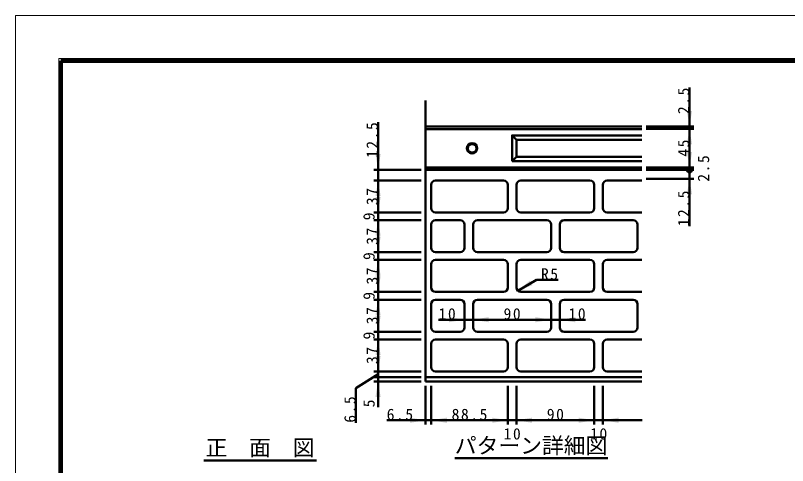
# Model space of a CAD drawing. Units: millimetres, scale not verified, with parts at other scales. Extents: x -2102 to 2102, y -1485 to 1485.
# Drawn here: x -2102 to -317, y 443 to 1485 of the extents above; entities that cross this region are included whole.
import ezdxf
from ezdxf.enums import TextEntityAlignment as Align

# ---------------------------------------------------------------- set-up
doc = ezdxf.new("R2010")
doc.units = ezdxf.units.MM
doc.header["$LTSCALE"] = 5
doc.layers.add('0-0_V-nasSTD', color=7, linetype='Continuous', lineweight=35)
doc.layers.add('0-1_0', color=7, linetype='Continuous', lineweight=50)
doc.styles.add('ＭＳ ゴシック', font='')
doc.styles.get('ＭＳ ゴシック').set_extended_font_data('MS Gothic')

msp = doc.modelspace()

# ---------------------------------------------------------------- linework, layer by layer
at = {"layer": '0-0_V-nasSTD', "lineweight": 100}
msp.add_line((-1997.5, 1380), (-1997.5, -1380), dxfattribs=at)
at = {"layer": '0-0_V-nasSTD', "lineweight": 50}
msp.add_line((-1154.055, 637.844), (-1154.055, 1287.844), dxfattribs=at)
at = {"layer": '0-0_V-nasSTD', "lineweight": 18}
for points in [[(-2102.5, -1485), (-2102.5, 1485), (2102.5, 1485), (2102.5, -1485)], [(-2002.5, -1385), (-2002.5, 1385), (2002.5, 1385), (2002.5, -1385)]]:
    msp.add_lwpolyline(points, close=True, dxfattribs=at)
at = {"layer": '0-0_V-nasSTD', "lineweight": 100}
msp.add_lwpolyline([(1997.5, -1380), (1997.5, 1380), (-1997.5, 1380)], dxfattribs=at)
at = {"layer": '0-0_V-nasSTD'}
for points in [[(-550.055, 1263.844), (-544.055, 1227.844), (-538.055, 1263.844)], [(-550.055, 1186.844), (-544.055, 1222.844), (-538.055, 1186.844)], [(-1270.055, 1163.844), (-1264.055, 1127.844), (-1258.055, 1163.844)], [(-550.055, 1168.844), (-544.055, 1132.844), (-538.055, 1168.844)], [(-1270.055, 1066.844), (-1264.055, 1102.844), (-1258.055, 1066.844)], [(-550.055, 1070.844), (-544.055, 1106.844), (-538.055, 1070.844)], [(-1270.055, 1064.844), (-1264.055, 1028.844), (-1258.055, 1064.844)], [(-1270.055, 974.844), (-1264.055, 1010.844), (-1258.055, 974.844)], [(-1270.055, 972.844), (-1264.055, 936.844), (-1258.055, 972.844)], [(-1270.055, 882.844), (-1264.055, 918.844), (-1258.055, 882.844)], [(-1270.055, 880.844), (-1264.055, 844.844), (-1258.055, 880.844)], [(-941.126, 847.773), (-912.949, 870.969), (-906.949, 860.577)], [(-1270.055, 790.844), (-1264.055, 826.844), (-1258.055, 790.844)], [(-1270.055, 788.844), (-1264.055, 752.844), (-1258.055, 788.844)], [(-1100.055, 774.586), (-1100.055, 786.586), (-1064.055, 780.586)], [(-1044.055, 780.586), (-1008.055, 774.586), (-1008.055, 786.586)], [(-900.055, 774.586), (-900.055, 786.586), (-864.055, 780.586)], [(-844.055, 780.586), (-808.055, 774.586), (-808.055, 786.586)], [(-1270.055, 698.844), (-1264.055, 734.844), (-1258.055, 698.844)], [(-1270.055, 696.844), (-1264.055, 660.844), (-1258.055, 696.844)], [(-1270.055, 601.844), (-1264.055, 637.844), (-1258.055, 601.844)], [(-1190.055, 541.844), (-1190.055, 553.844), (-1154.055, 547.844)], [(-1141.055, 547.844), (-1105.055, 541.844), (-1105.055, 553.844)], [(-1000.055, 541.844), (-1000.055, 553.844), (-964.055, 547.844)], [(-944.055, 547.844), (-908.055, 541.844), (-908.055, 553.844)], [(-800.055, 541.844), (-800.055, 553.844), (-764.055, 547.844)], [(-744.055, 547.844), (-708.055, 541.844), (-708.055, 553.844)]]:
    msp.add_solid(points, dxfattribs=at)
at = {"layer": '0-1_0'}
for p, q in [((-544.055, 1317.844), (-544.055, 1227.844)), ((-1264.055, 1237.844), (-1264.055, 1127.844)), ((-654.055, 1227.844), (-1154.055, 1227.844)), ((-654.055, 1221.844), (-1154.055, 1221.844)), ((-644.055, 1227.844), (-534.055, 1227.844)), ((-644.055, 1222.844), (-534.055, 1222.844)), ((-544.055, 1227.844), (-544.055, 1221.844)), ((-544.055, 1132.844), (-544.055, 1222.844)), ((-954.055, 1147.344), (-954.055, 1207.344)), ((-944.055, 1157.344), (-944.055, 1197.344)), ((-654.055, 1197.344), (-944.055, 1197.344)), ((-944.055, 1157.344), (-954.055, 1147.344)), ((-654.055, 1147.344), (-954.055, 1147.344)), ((-944.055, 1157.344), (-654.055, 1157.344)), ((-1164.055, 1127.844), (-1274.055, 1127.844)), ((-1264.055, 1102.844), (-1264.055, 1127.844)), ((-654.055, 1132.844), (-1154.055, 1132.844)), ((-1154.055, 1127.844), (-654.055, 1127.844)), ((-644.055, 1132.844), (-534.055, 1132.844)), ((-644.055, 1127.844), (-534.055, 1127.844)), ((-644.055, 1127.844), (-534.055, 1127.844)), ((-544.055, 1132.844), (-544.055, 1127.844)), ((-544.055, 1106.844), (-544.055, 1127.844)), ((-1164.055, 1102.844), (-1274.055, 1102.844)), ((-1264.055, 1028.844), (-1264.055, 1102.844)), ((-1141.055, 1038.844), (-1141.055, 1092.844)), ((-1131.055, 1102.844), (-974.055, 1102.844)), ((-964.055, 1092.844), (-964.055, 1038.844)), ((-944.055, 1038.844), (-944.055, 1092.844)), ((-934.055, 1102.844), (-774.055, 1102.844)), ((-764.055, 1092.844), (-764.055, 1038.844)), ((-744.055, 1038.844), (-744.055, 1092.844)), ((-734.055, 1102.844), (-654.055, 1102.844)), ((-644.055, 1106.844), (-534.055, 1106.844)), ((-544.055, 996.844), (-544.055, 1106.844)), ((-1164.055, 1028.844), (-1274.055, 1028.844)), ((-1264.055, 1010.844), (-1264.055, 1028.844)), ((-974.055, 1028.844), (-1131.055, 1028.844)), ((-774.055, 1028.844), (-934.055, 1028.844)), ((-654.055, 1028.844), (-734.055, 1028.844)), ((-1164.055, 1010.844), (-1274.055, 1010.844)), ((-1264.055, 936.844), (-1264.055, 1010.844)), ((-1141.055, 1000.844), (-1141.055, 946.844)), ((-1074.055, 1010.844), (-1131.055, 1010.844)), ((-1064.055, 946.844), (-1064.055, 1000.844)), ((-1044.055, 1000.844), (-1044.055, 946.844)), ((-874.055, 1010.844), (-1034.055, 1010.844)), ((-864.055, 946.844), (-864.055, 1000.844)), ((-844.055, 1000.844), (-844.055, 946.844)), ((-674.055, 1010.844), (-834.055, 1010.844)), ((-664.055, 946.844), (-664.055, 1000.844)), ((-1164.055, 936.844), (-1274.055, 936.844)), ((-1164.055, 936.844), (-1274.055, 936.844)), ((-1264.055, 918.844), (-1264.055, 936.844)), ((-1131.055, 936.844), (-1074.055, 936.844)), ((-1034.055, 936.844), (-874.055, 936.844)), ((-834.055, 936.844), (-674.055, 936.844)), ((-1164.055, 918.844), (-1274.055, 918.844)), ((-1264.055, 844.844), (-1264.055, 918.844)), ((-974.055, 918.844), (-1131.055, 918.844)), ((-774.055, 918.844), (-934.055, 918.844)), ((-654.055, 918.844), (-734.055, 918.844)), ((-1141.055, 908.844), (-1141.055, 854.844)), ((-964.055, 854.844), (-964.055, 908.844)), ((-944.055, 908.844), (-944.055, 854.844)), ((-764.055, 854.844), (-764.055, 908.844)), ((-744.055, 908.844), (-744.055, 854.844)), ((-897.825, 872.773), (-941.126, 847.773)), ((-847.825, 872.773), (-897.825, 872.773)), ((-1164.055, 844.844), (-1274.055, 844.844)), ((-1164.055, 844.844), (-1274.055, 844.844)), ((-1264.055, 826.844), (-1264.055, 844.844)), ((-1131.055, 844.844), (-974.055, 844.844)), ((-934.055, 844.844), (-774.055, 844.844)), ((-734.055, 844.844), (-654.055, 844.844)), ((-1164.055, 826.844), (-1274.055, 826.844)), ((-1264.055, 752.844), (-1264.055, 826.844)), ((-1074.055, 826.844), (-1131.055, 826.844)), ((-874.055, 826.844), (-1034.055, 826.844)), ((-674.055, 826.844), (-834.055, 826.844)), ((-1141.055, 816.844), (-1141.055, 762.844)), ((-1064.055, 762.844), (-1064.055, 816.844)), ((-1044.055, 816.844), (-1044.055, 762.844)), ((-864.055, 762.844), (-864.055, 816.844)), ((-844.055, 816.844), (-844.055, 762.844)), ((-664.055, 762.844), (-664.055, 816.844)), ((-1124.055, 780.586), (-1064.055, 780.586)), ((-1064.055, 780.586), (-1044.055, 780.586)), ((-1044.055, 780.586), (-864.055, 780.586)), ((-864.055, 780.586), (-844.055, 780.586)), ((-784.055, 780.586), (-844.055, 780.586)), ((-1164.055, 752.844), (-1274.055, 752.844)), ((-1164.055, 752.844), (-1274.055, 752.844)), ((-1264.055, 734.844), (-1264.055, 752.844)), ((-1131.055, 752.844), (-1074.055, 752.844)), ((-1034.055, 752.844), (-874.055, 752.844)), ((-834.055, 752.844), (-674.055, 752.844)), ((-1164.055, 734.844), (-1274.055, 734.844)), ((-974.055, 734.844), (-1131.055, 734.844)), ((-774.055, 734.844), (-934.055, 734.844)), ((-654.055, 734.844), (-734.055, 734.844)), ((-1141.055, 724.844), (-1141.055, 670.844)), ((-964.055, 670.844), (-964.055, 724.844)), ((-944.055, 724.844), (-944.055, 670.844)), ((-764.055, 670.844), (-764.055, 724.844)), ((-744.055, 724.844), (-744.055, 670.844)), ((-1164.055, 660.844), (-1274.055, 660.844)), ((-1131.055, 660.844), (-974.055, 660.844)), ((-934.055, 660.844), (-774.055, 660.844)), ((-734.055, 660.844), (-654.055, 660.844)), ((-1315.59, 622.128), (-1264.055, 654.344)), ((-1164.055, 647.844), (-1274.055, 647.844)), ((-1264.055, 637.844), (-1264.055, 647.844)), ((-1154.055, 647.844), (-654.055, 647.844)), ((-1164.055, 637.844), (-1274.055, 637.844)), ((-1264.055, 577.844), (-1264.055, 637.844)), ((-1154.055, 637.844), (-654.055, 637.844)), ((-1154.055, 627.844), (-1154.055, 537.844)), ((-1141.055, 627.844), (-1141.055, 537.844)), ((-964.055, 627.844), (-964.055, 537.844)), ((-944.055, 627.844), (-944.055, 537.844)), ((-764.055, 627.844), (-764.055, 537.844)), ((-744.055, 627.844), (-744.055, 537.844)), ((-1315.59, 542.128), (-1315.59, 622.128)), ((-1244.055, 547.844), (-1154.055, 547.844)), ((-1154.055, 547.844), (-1141.055, 547.844)), ((-1141.055, 547.844), (-964.055, 547.844)), ((-964.055, 547.844), (-944.055, 547.844)), ((-944.055, 547.844), (-764.055, 547.844)), ((-764.055, 547.844), (-744.055, 547.844)), ((-744.055, 547.844), (-653.055, 547.844)), ((-1666.903, 454.655), (-1406.097, 454.655)), ((-1086.673, 459.704), (-732.663, 459.704))]:
    msp.add_line(p, q, dxfattribs=at)
for points in [[(-944.055, 1197.344), (-954.055, 1207.344), (-654.055, 1207.344)], [(-1264.055, 647.844), (-1264.055, 660.844), (-1264.055, 734.844)]]:
    msp.add_lwpolyline(points, dxfattribs=at)
for radius in [12, 10]:
    msp.add_circle((-1046.655, 1177.344), radius, dxfattribs=at)
for centre, radius, start, end in [((-544.055, 1127.844), 6.25, 90, 270), ((-544.055, 1127.844), 6.25, 270, 90), ((-1131.055, 1092.844), 10, 90, 180), ((-974.055, 1092.844), 10, 0, 90), ((-934.055, 1092.844), 10, 90, 180), ((-774.055, 1092.844), 10, 0, 90), ((-734.055, 1092.844), 10, 90, 180), ((-1131.055, 1038.844), 10, 180, 270), ((-974.055, 1038.844), 10, 270, 0), ((-934.055, 1038.844), 10, 180, 270), ((-774.055, 1038.844), 10, 270, 0), ((-734.055, 1038.844), 10, 180, 270), ((-1131.055, 1000.844), 10, 90, 180), ((-1074.055, 1000.844), 10, 0, 90), ((-1034.055, 1000.844), 10, 90, 180), ((-874.055, 1000.844), 10, 0, 90), ((-834.055, 1000.844), 10, 90, 180), ((-674.055, 1000.844), 10, 0, 90), ((-1131.055, 946.844), 10, 180, 270), ((-1074.055, 946.844), 10, 270, 0), ((-1034.055, 946.844), 10, 180, 270), ((-874.055, 946.844), 10, 270, 0), ((-834.055, 946.844), 10, 180, 270), ((-674.055, 946.844), 10, 270, 0), ((-1131.055, 908.844), 10, 90, 180), ((-974.055, 908.844), 10, 0, 90), ((-934.055, 908.844), 10, 90, 180), ((-774.055, 908.844), 10, 0, 90), ((-734.055, 908.844), 10, 90, 180), ((-1131.055, 854.844), 10, 180, 270), ((-974.055, 854.844), 10, 270, 0), ((-934.055, 854.844), 10, 180, 270), ((-774.055, 854.844), 10, 270, 0), ((-734.055, 854.844), 10, 180, 270), ((-1131.055, 816.844), 10, 90, 180), ((-1074.055, 816.844), 10, 0, 90), ((-1034.055, 816.844), 10, 90, 180), ((-874.055, 816.844), 10, 0, 90), ((-834.055, 816.844), 10, 90, 180), ((-674.055, 816.844), 10, 0, 90), ((-1131.055, 762.844), 10, 180, 270), ((-1074.055, 762.844), 10, 270, 0), ((-1034.055, 762.844), 10, 180, 270), ((-874.055, 762.844), 10, 270, 0), ((-834.055, 762.844), 10, 180, 270), ((-674.055, 762.844), 10, 270, 0), ((-1131.055, 724.844), 10, 90, 180), ((-974.055, 724.844), 10, 0, 90), ((-934.055, 724.844), 10, 90, 180), ((-774.055, 724.844), 10, 0, 90), ((-734.055, 724.844), 10, 90, 180), ((-1131.055, 670.844), 10, 180, 270), ((-974.055, 670.844), 10, 270, 0), ((-934.055, 670.844), 10, 180, 270), ((-774.055, 670.844), 10, 270, 0), ((-734.055, 670.844), 10, 180, 270)]:
    msp.add_arc(centre, radius, start, end, dxfattribs=at)

# ---------------------------------------------------------------- texts
at = {"layer": '0-0_V-nasSTD', "style": 'ＭＳ ゴシック'}
for s, p in [('9', (-1264.055, 1010.844)), ('9', (-1264.055, 918.844)), ('9', (-1264.055, 826.844)), ('9', (-1264.055, 734.844)), ('5', (-1264.055, 577.844))]:
    msp.add_text(s, height=26.39, rotation=90, dxfattribs=at).set_placement(p, align=Align.BOTTOM_LEFT)
for s, p in [('正\u3000面\u3000図', (-1662.903, 454.655)), ('パターン詳細図', (-1086.673, 459.704))]:
    msp.add_text(s, height=36.95, dxfattribs=at).set_placement(p, align=Align.BOTTOM_LEFT)
at = {"layer": '0-0_V-nasSTD', "char_height": 26.39, "attachment_point": 7, "rotation": 90, "style": 'ＭＳ ゴシック'}
for s, insert in [('\\T1.2;2.5', (-544.055, 1256.644)), ('\\T1.2;12.5', (-1264.055, 1155.044)), ('\\T1.2;45', (-544.055, 1158.044)), ('\\T1.2;2.5', (-498.059, 1100.156)), ('\\T1.2;37', (-1264.055, 1046.044)), ('\\T1.2;12.5', (-544.055, 996.844)), ('\\T1.2;37', (-1264.055, 954.044)), ('\\T1.2;37', (-1264.055, 862.044)), ('\\T1.2;37', (-1264.055, 770.044)), ('\\T1.2;37', (-1264.055, 678.044)), ('\\T1.2;6.5', (-1315.59, 542.128))]:
    msp.add_mtext(s, dxfattribs=dict(at, insert=insert))
at = {"layer": '0-0_V-nasSTD', "char_height": 26.39, "attachment_point": 7, "style": 'ＭＳ ゴシック'}
for s, insert in [('\\T1.2;R5', (-887.425, 872.773)), ('\\T1.2;10', (-1124.055, 780.586)), ('\\T1.2;90', (-973.855, 780.586)), ('\\T1.2;10', (-823.655, 780.586)), ('\\T1.2;6.5', (-1244.055, 547.844)), ('\\T1.2;88.5', (-1093.955, 547.844)), ('\\T1.2;90', (-873.855, 547.844)), ('\\T1.2;10', (-973.71, 502.844)), ('\\T1.2;10', (-773.71, 502.844))]:
    msp.add_mtext(s, dxfattribs=dict(at, insert=insert))

doc.saveas('drawing.dxf')
